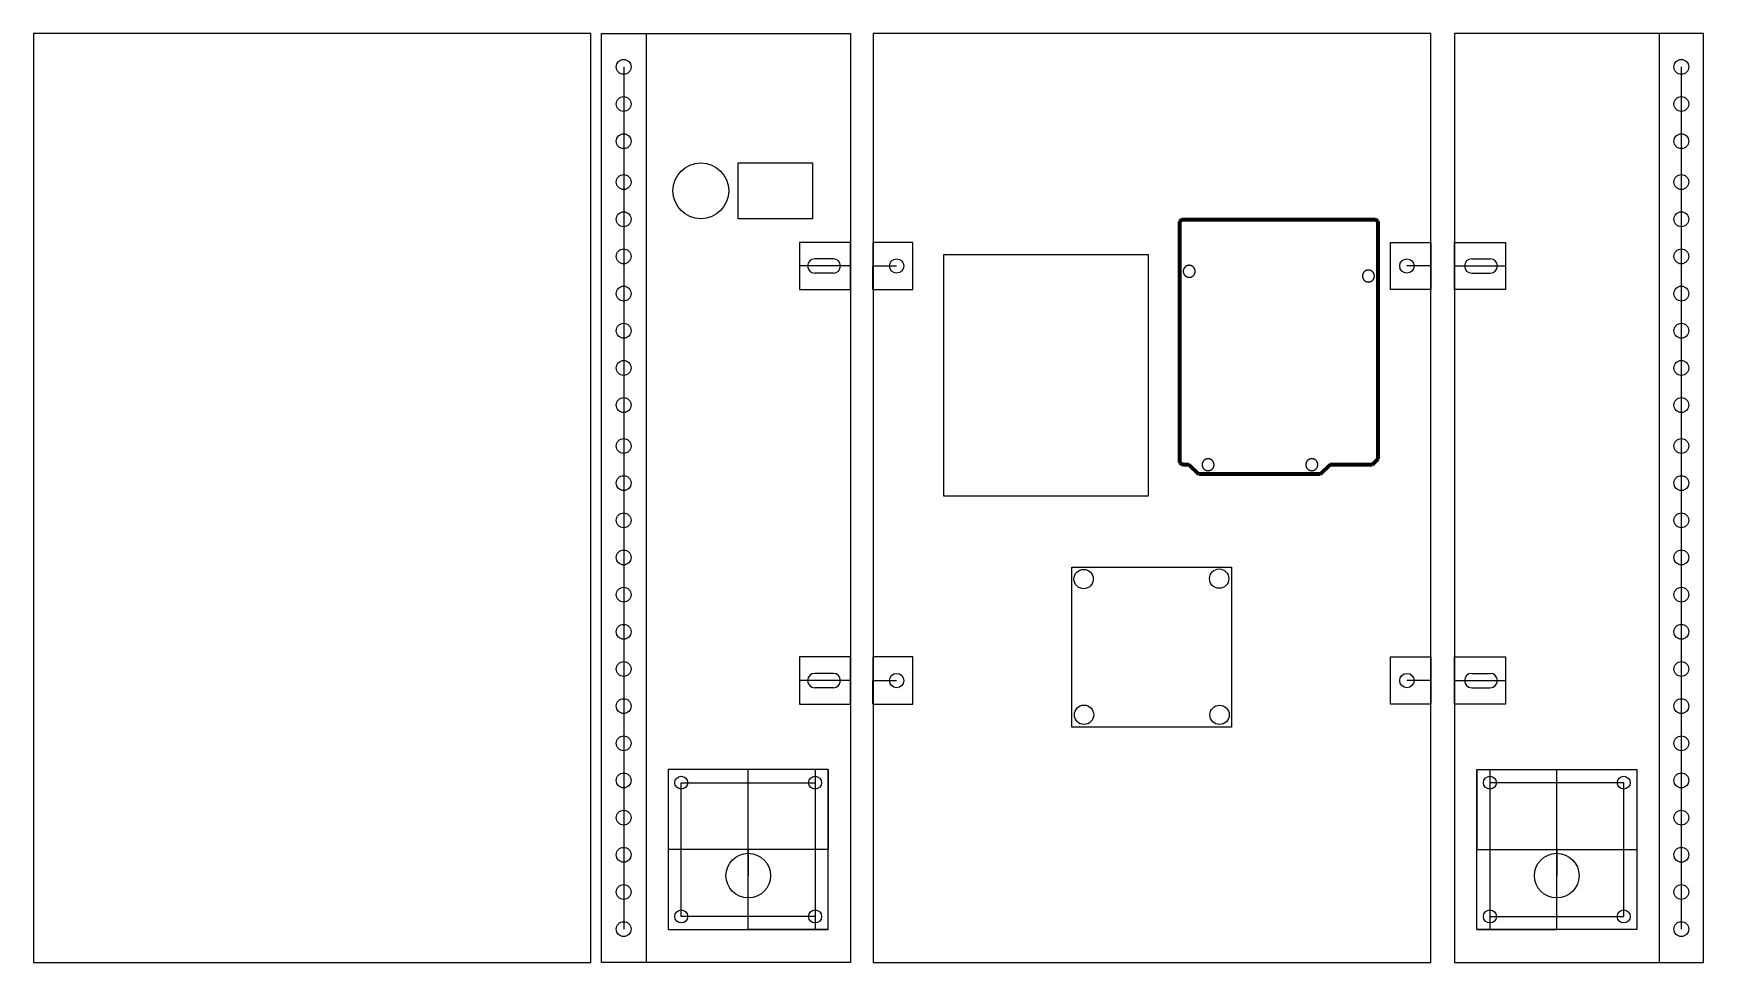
# Model space of a CAD drawing. Header units: millimetres. Extents: x 303 to 753, y 0 to 250.
import ezdxf

# ---------------------------------------------------------------- set-up
doc = ezdxf.new("R2010")
doc.units = ezdxf.units.MM
doc.layers.add('Incisione', color=5, linetype='Continuous', true_color=0x1710ff)
doc.layers.add('Taglio', color=22, linetype='Continuous', true_color=0xc0240f)

msp = doc.modelspace()

# ---------------------------------------------------------------- linework, layer by layer
at = {"color": 6}
for p, q in [((468.15, 250), (468.15, 0)), ((740.69, 250), (740.69, 0))]:
    msp.add_line(p, q, dxfattribs=at)
at = {"color": 40, "true_color": 0xf8d731}
for p, q in [((462.15, 241), (462.15, 231)), ((746.69, 241), (746.69, 231)), ((462.15, 231), (462.15, 221)), ((746.69, 231), (746.69, 221)), ((462.15, 221), (462.15, 211)), ((746.69, 221), (746.69, 211)), ((462.15, 211), (462.15, 210)), ((462.15, 210), (462.15, 200)), ((746.69, 211), (746.69, 210)), ((746.69, 210), (746.69, 200)), ((462.15, 200), (462.15, 190)), ((746.69, 200), (746.69, 190)), ((523.15, 193.77), (523.15, 187.42)), ((685.69, 193.77), (685.69, 187.42)), ((462.15, 190), (462.15, 180)), ((746.69, 190), (746.69, 180)), ((513.55, 187.42), (509.45, 187.42)), ((518.55, 187.42), (513.55, 187.42)), ((523.15, 187.42), (518.55, 187.42)), ((529.18, 181.07), (529.18, 187.42)), ((529.18, 187.42), (535.58, 187.42)), ((679.27, 187.42), (672.87, 187.42)), ((679.27, 181.07), (679.27, 187.42)), ((685.69, 187.42), (690.29, 187.42)), ((690.29, 187.42), (695.29, 187.42)), ((695.29, 187.42), (699.39, 187.42)), ((462.15, 180), (462.15, 170)), ((746.69, 180), (746.69, 170)), ((462.15, 170), (462.15, 160)), ((746.69, 170), (746.69, 160)), ((462.15, 160), (462.15, 150)), ((746.69, 160), (746.69, 150)), ((462.15, 150), (462.15, 140)), ((746.69, 150), (746.69, 140)), ((462.15, 140), (462.15, 139)), ((746.69, 140), (746.69, 139)), ((462.15, 139), (462.15, 129)), ((746.69, 139), (746.69, 129)), ((462.15, 129), (462.15, 119)), ((746.69, 129), (746.69, 119)), ((462.15, 119), (462.15, 109)), ((746.69, 119), (746.69, 109)), ((462.15, 109), (462.15, 99)), ((746.69, 109), (746.69, 99)), ((462.15, 99), (462.15, 89)), ((746.69, 99), (746.69, 89)), ((462.15, 89), (462.15, 79)), ((746.69, 89), (746.69, 79)), ((523.15, 82.23), (523.15, 75.88)), ((685.69, 82.23), (685.69, 75.88)), ((462.15, 79), (462.15, 69)), ((746.69, 79), (746.69, 69)), ((513.55, 75.88), (509.45, 75.88)), ((518.55, 75.88), (513.55, 75.88)), ((523.15, 75.88), (518.55, 75.88)), ((529.18, 69.53), (529.18, 75.88)), ((529.18, 75.88), (535.58, 75.88)), ((679.27, 75.88), (672.87, 75.88)), ((679.27, 69.53), (679.27, 75.88)), ((685.69, 75.88), (690.29, 75.88)), ((690.29, 75.88), (695.29, 75.88)), ((695.29, 75.88), (699.39, 75.88)), ((462.15, 69), (462.15, 59)), ((746.69, 69), (746.69, 59)), ((462.15, 59), (462.15, 49)), ((746.69, 59), (746.69, 49)), ((513.65, 51.91), (477.65, 51.91)), ((495.65, 8.91), (495.65, 51.91)), ((517.15, 51.91), (513.65, 51.91)), ((513.65, 51.91), (513.65, 48.41)), ((517.15, 51.91), (517.15, 30.41)), ((691.69, 51.91), (695.19, 51.91)), ((691.69, 51.91), (691.69, 30.41)), ((695.19, 51.91), (731.19, 51.91)), ((695.19, 51.91), (695.19, 48.41)), ((713.19, 8.91), (713.19, 51.91)), ((462.15, 49), (462.15, 39)), ((477.65, 12.41), (477.65, 48.41)), ((477.65, 48.41), (513.65, 48.41)), ((513.65, 48.41), (513.65, 12.41)), ((695.19, 48.41), (695.19, 12.41)), ((731.19, 48.41), (695.19, 48.41)), ((731.19, 12.41), (731.19, 48.41)), ((746.69, 49), (746.69, 39)), ((462.15, 39), (462.15, 29)), ((746.69, 39), (746.69, 29)), ((462.15, 29), (462.15, 19)), ((517.15, 30.41), (474.15, 30.41)), ((495.65, 30.41), (495.65, 23.41)), ((691.69, 30.41), (734.69, 30.41)), ((713.19, 30.41), (713.19, 23.41)), ((746.69, 29), (746.69, 19)), ((462.15, 19), (462.15, 9)), ((746.69, 19), (746.69, 9)), ((513.65, 12.41), (477.65, 12.41)), ((513.65, 12.41), (513.65, 8.91)), ((695.19, 12.41), (695.19, 8.91)), ((695.19, 12.41), (731.19, 12.41)), ((517.15, 8.91), (495.65, 8.91)), ((691.69, 8.91), (713.19, 8.91)), ((523.15, 0), (495.65, 0)), ((685.69, 0), (713.19, 0))]:
    msp.add_line(p, q, dxfattribs=at)
for p, q in [((752.69, 0), (752.69, 200)), ((752.69, 0), (752.69, 200)), ((518.55, 189.35), (513.55, 189.35)), ((690.29, 189.35), (695.29, 189.35)), ((518.55, 185.5), (513.55, 185.5)), ((690.29, 185.5), (695.29, 185.5)), ((518.55, 77.8), (513.55, 77.8)), ((690.29, 77.8), (695.29, 77.8)), ((518.55, 73.95), (513.55, 73.95)), ((690.29, 73.95), (695.29, 73.95)), ((468.15, 0), (456.15, 0)), ((740.69, 0), (752.69, 0))]:
    msp.add_line(p, q)
for points in [[(303.33, 0), (453.33, 0), (453.33, 250), (303.33, 250)], [(523.15, 0), (456.15, 0), (456.15, 250), (523.15, 250)], [(529.27, 0), (679.27, 0), (679.27, 250), (529.27, 250)], [(685.69, 0), (752.69, 0), (752.69, 250), (685.69, 250)]]:
    msp.add_lwpolyline(points, close=True)
at = {"color": 6}
for points in [[(492.91, 215.15), (512.91, 215.15), (512.91, 200.15), (492.91, 200.15)], [(603.24, 190.52), (603.24, 125.52), (548.24, 125.52), (548.24, 190.52)], [(582.68, 106.35), (625.68, 106.35), (625.68, 63.35), (582.68, 63.35)], [(517.15, 51.91), (474.15, 51.91), (474.15, 8.91), (517.15, 8.91)], [(691.69, 51.91), (734.69, 51.91), (734.69, 8.91), (691.69, 8.91)]]:
    msp.add_lwpolyline(points, close=True, dxfattribs=at)
at = {"color": 40, "true_color": 0xf8d731}
for points in [[(523.15, 193.77), (509.45, 193.77), (509.45, 181.07), (523.15, 181.07)], [(529.18, 181.07), (539.98, 181.07), (539.98, 193.77), (529.18, 193.77)], [(679.27, 181.07), (668.47, 181.07), (668.47, 193.77), (679.27, 193.77)], [(685.69, 193.77), (699.39, 193.77), (699.39, 181.07), (685.69, 181.07)], [(523.15, 82.23), (509.45, 82.23), (509.45, 69.53), (523.15, 69.53)], [(529.18, 69.53), (539.98, 69.53), (539.98, 82.23), (529.18, 82.23)], [(679.27, 69.53), (668.47, 69.53), (668.47, 82.23), (679.27, 82.23)], [(685.69, 82.23), (699.39, 82.23), (699.39, 69.53), (685.69, 69.53)]]:
    msp.add_lwpolyline(points, close=True, dxfattribs=at)
for centre, radius in [((462.15, 241), 2), ((746.69, 241), 2), ((462.15, 231), 2), ((746.69, 231), 2), ((462.15, 221), 2), ((746.69, 221), 2), ((462.15, 210), 2), ((482.9, 207.65), 7.5), ((746.69, 210), 2), ((462.15, 200), 2), ((746.69, 200), 2), ((462.15, 190), 2), ((535.58, 187.42), 1.93), ((672.87, 187.42), 1.93), ((746.69, 190), 2), ((462.15, 180), 2), ((746.69, 180), 2), ((462.15, 170), 2), ((746.69, 170), 2), ((462.15, 160), 2), ((746.69, 160), 2), ((462.15, 150), 2), ((746.69, 150), 2), ((462.15, 139), 2), ((746.69, 139), 2), ((462.15, 129), 2), ((746.69, 129), 2), ((462.15, 119), 2), ((746.69, 119), 2), ((462.15, 109), 2), ((746.69, 109), 2), ((585.89, 103.2), 2.6), ((622.35, 103.3), 2.6), ((462.15, 99), 2), ((746.69, 99), 2), ((462.15, 89), 2), ((746.69, 89), 2), ((462.15, 79), 2), ((746.69, 79), 2), ((535.58, 75.88), 1.93), ((672.87, 75.88), 1.93), ((462.15, 69), 2), ((586, 66.67), 2.6), ((622.46, 66.66), 2.6), ((746.69, 69), 2), ((462.15, 59), 2), ((746.69, 59), 2), ((462.15, 49), 2), ((477.65, 48.41), 1.75), ((513.65, 48.41), 1.75), ((695.19, 48.41), 1.75), ((731.19, 48.41), 1.75), ((746.69, 49), 2), ((462.15, 39), 2), ((746.69, 39), 2), ((462.15, 29), 2), ((495.65, 23.41), 6), ((713.19, 23.41), 6), ((746.69, 29), 2), ((462.15, 19), 2), ((746.69, 19), 2), ((477.65, 12.41), 1.75), ((513.65, 12.41), 1.75), ((695.19, 12.41), 1.75), ((731.19, 12.41), 1.75), ((462.15, 9), 2), ((746.69, 9), 2)]:
    msp.add_circle(centre, radius)
for centre, start, end in [((513.55, 187.42), 90, 270), ((518.55, 187.42), 270, 90), ((690.29, 187.42), 90, 270), ((695.29, 187.42), 270, 90), ((513.55, 75.88), 90, 270), ((518.55, 75.88), 270, 90), ((690.29, 75.88), 90, 270), ((695.29, 75.88), 270, 90)]:
    msp.add_arc(centre, 1.93, start, end)
at = {"layer": 'Incisione', "color": 6, "lineweight": 211}
for points in [[(611.76, 198.96), (611.8, 199.22)], [(611.76, 134.96), (611.76, 198.96)], [(611.8, 199.22), (611.88, 199.45)], [(611.88, 199.45), (612.05, 199.66)], [(612.05, 199.66), (612.26, 199.83)], [(612.26, 199.83), (612.5, 199.91)], [(612.5, 199.91), (612.75, 199.96)], [(612.75, 199.96), (664.04, 199.96)], [(664.04, 199.96), (664.32, 199.91)], [(664.32, 199.91), (664.55, 199.83)], [(664.55, 199.83), (664.76, 199.66)], [(664.76, 199.66), (664.91, 199.45)], [(664.91, 199.45), (665.01, 199.22)], [(665.01, 199.22), (665.06, 198.96)], [(665.06, 198.96), (665.06, 135.48)], [(611.8, 134.7), (611.76, 134.96)], [(665.06, 135.48), (663.53, 133.96)], [(611.88, 134.47), (611.8, 134.7)], [(612.05, 134.26), (611.88, 134.47)], [(612.26, 134.09), (612.05, 134.26)], [(612.5, 134), (612.26, 134.09)], [(612.75, 133.96), (612.5, 134)], [(614.3, 133.96), (612.75, 133.96)], [(616.84, 131.42), (614.3, 133.96)], [(649.57, 131.42), (616.84, 131.42)], [(652.11, 133.96), (649.57, 131.42)], [(663.53, 133.96), (652.11, 133.96)]]:
    msp.add_lwpolyline(points, dxfattribs=at)
at = {"layer": 'Taglio', "color": 7, "true_color": 0xffffff}
for points in [[(614.3, 184.38), (614.35, 184.38), (614.41, 184.39), (614.46, 184.39), (614.52, 184.4), (614.57, 184.41), (614.63, 184.42), (614.68, 184.43), (614.74, 184.44), (614.79, 184.46), (614.84, 184.48), (614.89, 184.5), (614.95, 184.52), (615, 184.54), (615.05, 184.57), (615.09, 184.6), (615.14, 184.62), (615.19, 184.65), (615.24, 184.69), (615.28, 184.72), (615.32, 184.75), (615.37, 184.79), (615.41, 184.83), (615.45, 184.87), (615.48, 184.91), (615.52, 184.95), (615.56, 184.99), (615.59, 185.04), (615.62, 185.08), (615.65, 185.13), (615.68, 185.18), (615.71, 185.23), (615.74, 185.27), (615.76, 185.33), (615.78, 185.38), (615.8, 185.43), (615.82, 185.48), (615.84, 185.53), (615.85, 185.59), (615.87, 185.64), (615.88, 185.7), (615.89, 185.75), (615.89, 185.81), (615.9, 185.86), (615.9, 185.92), (615.9, 185.97), (615.9, 186.03), (615.9, 186.08), (615.9, 186.14), (615.89, 186.2), (615.88, 186.25), (615.87, 186.31), (615.86, 186.36), (615.85, 186.41), (615.83, 186.47), (615.81, 186.52), (615.8, 186.57), (615.77, 186.62), (615.75, 186.68), (615.73, 186.73), (615.7, 186.77), (615.67, 186.82), (615.64, 186.87), (615.61, 186.92), (615.58, 186.96), (615.54, 187), (615.51, 187.05), (615.47, 187.09), (615.43, 187.13), (615.39, 187.17), (615.35, 187.2), (615.31, 187.24), (615.27, 187.27), (615.22, 187.31), (615.17, 187.34), (615.13, 187.37), (615.08, 187.4), (615.03, 187.42), (614.98, 187.45), (614.93, 187.47), (614.88, 187.49), (614.82, 187.51), (614.77, 187.53), (614.72, 187.54), (614.66, 187.56), (614.61, 187.57), (614.55, 187.58), (614.5, 187.59), (614.44, 187.59), (614.39, 187.6), (614.33, 187.6), (614.28, 187.6), (614.22, 187.6), (614.17, 187.59), (614.11, 187.59), (614.06, 187.58), (614, 187.57), (613.95, 187.56), (613.89, 187.55), (613.84, 187.53), (613.78, 187.52), (613.73, 187.5), (613.68, 187.48), (613.63, 187.46), (613.58, 187.43), (613.53, 187.41), (613.48, 187.38), (613.43, 187.35), (613.39, 187.32), (613.34, 187.29), (613.3, 187.25), (613.25, 187.22), (613.21, 187.18), (613.17, 187.14), (613.13, 187.1), (613.1, 187.06), (613.06, 187.02), (613.02, 186.98), (612.99, 186.93), (612.96, 186.89), (612.93, 186.84), (612.9, 186.79), (612.87, 186.74), (612.85, 186.69), (612.82, 186.64), (612.8, 186.59), (612.78, 186.54), (612.77, 186.49), (612.75, 186.43), (612.73, 186.38), (612.72, 186.32), (612.71, 186.27), (612.7, 186.21), (612.7, 186.16), (612.69, 186.1), (612.69, 186.05), (612.69, 185.99)], [(612.69, 185.99), (612.69, 185.94), (612.69, 185.88), (612.7, 185.82), (612.7, 185.77), (612.71, 185.71), (612.72, 185.66), (612.74, 185.6), (612.75, 185.55), (612.77, 185.49), (612.78, 185.44), (612.8, 185.39), (612.83, 185.34), (612.85, 185.29), (612.88, 185.24), (612.9, 185.19), (612.93, 185.14), (612.96, 185.09), (612.99, 185.05), (613.03, 185), (613.06, 184.96), (613.1, 184.92), (613.14, 184.87), (613.18, 184.83), (613.22, 184.8), (613.26, 184.76), (613.31, 184.72), (613.35, 184.69), (613.4, 184.66), (613.44, 184.63), (613.49, 184.6), (613.54, 184.57), (613.59, 184.55), (613.64, 184.52), (613.69, 184.5), (613.75, 184.48), (613.8, 184.46), (613.85, 184.45), (613.91, 184.43), (613.96, 184.42), (614.02, 184.41), (614.07, 184.4), (614.13, 184.39), (614.18, 184.39), (614.24, 184.38), (614.3, 184.38)], [(660.91, 184.72), (660.91, 184.67), (660.91, 184.61), (660.92, 184.55), (660.93, 184.5), (660.93, 184.44), (660.94, 184.39), (660.96, 184.33), (660.97, 184.28), (660.99, 184.23), (661.01, 184.17), (661.03, 184.12), (661.05, 184.07), (661.07, 184.02), (661.1, 183.97), (661.13, 183.92), (661.15, 183.87), (661.18, 183.82), (661.22, 183.78), (661.25, 183.73), (661.29, 183.69), (661.32, 183.65), (661.36, 183.61), (661.4, 183.57), (661.44, 183.53), (661.48, 183.49), (661.53, 183.45), (661.57, 183.42), (661.62, 183.39), (661.67, 183.36), (661.71, 183.33), (661.76, 183.3), (661.81, 183.28), (661.86, 183.25), (661.92, 183.23), (661.97, 183.21), (662.02, 183.19), (662.07, 183.18), (662.13, 183.16), (662.18, 183.15), (662.24, 183.14), (662.29, 183.13), (662.35, 183.12), (662.41, 183.12), (662.46, 183.11), (662.52, 183.11), (662.57, 183.11), (662.63, 183.12), (662.68, 183.12), (662.74, 183.13), (662.79, 183.14), (662.85, 183.15), (662.9, 183.16), (662.96, 183.18), (663.01, 183.19), (663.06, 183.21), (663.12, 183.23), (663.17, 183.25), (663.22, 183.27), (663.27, 183.3), (663.32, 183.33), (663.36, 183.35), (663.41, 183.39), (663.46, 183.42), (663.5, 183.45), (663.55, 183.48), (663.59, 183.52), (663.63, 183.56), (663.67, 183.6), (663.71, 183.64), (663.74, 183.68), (663.78, 183.72), (663.81, 183.77), (663.84, 183.81), (663.88, 183.86), (663.9, 183.91), (663.93, 183.96), (663.96, 184.01), (663.98, 184.06), (664, 184.11), (664.02, 184.16), (664.04, 184.21), (664.06, 184.26), (664.07, 184.32), (664.09, 184.37), (664.1, 184.43), (664.11, 184.48), (664.12, 184.54), (664.12, 184.59), (664.12, 184.65), (664.13, 184.7), (664.13, 184.76), (664.12, 184.81), (664.12, 184.87), (664.11, 184.93), (664.1, 184.98), (664.09, 185.04), (664.08, 185.09), (664.07, 185.14), (664.05, 185.2), (664.04, 185.25), (664.02, 185.3), (664, 185.35), (663.97, 185.41), (663.95, 185.46), (663.92, 185.5), (663.89, 185.55), (663.87, 185.6), (663.83, 185.65), (663.8, 185.69), (663.77, 185.74), (663.73, 185.78), (663.69, 185.82), (663.65, 185.86), (663.61, 185.9), (663.57, 185.94), (663.53, 185.97), (663.49, 186.01), (663.44, 186.04), (663.4, 186.07), (663.35, 186.1), (663.3, 186.13), (663.25, 186.15), (663.2, 186.18), (663.15, 186.2), (663.1, 186.22), (663.05, 186.24), (662.99, 186.26), (662.94, 186.27), (662.89, 186.29), (662.83, 186.3), (662.78, 186.31), (662.72, 186.32), (662.67, 186.32), (662.61, 186.33), (662.55, 186.33), (662.5, 186.33), (662.44, 186.33), (662.39, 186.32), (662.33, 186.32), (662.28, 186.31), (662.22, 186.3), (662.17, 186.29), (662.11, 186.28), (662.06, 186.26), (662.01, 186.25), (661.95, 186.23), (661.9, 186.21), (661.85, 186.19), (661.8, 186.16), (661.75, 186.14), (661.7, 186.11), (661.66, 186.08), (661.61, 186.05), (661.56, 186.02), (661.52, 185.98), (661.48, 185.95), (661.43, 185.91), (661.39, 185.87), (661.35, 185.83), (661.32, 185.79), (661.28, 185.75), (661.25, 185.71), (661.21, 185.66), (661.18, 185.62), (661.15, 185.57), (661.12, 185.52), (661.1, 185.47), (661.07, 185.42), (661.05, 185.37), (661.03, 185.32), (661.01, 185.27), (660.99, 185.22), (660.97, 185.16), (660.96, 185.11), (660.94, 185.05), (660.93, 185), (660.93, 184.94), (660.92, 184.89), (660.91, 184.83), (660.91, 184.78), (660.91, 184.72)], [(619.37, 132.35), (619.43, 132.35), (619.49, 132.36), (619.54, 132.36), (619.6, 132.37), (619.65, 132.38), (619.71, 132.39), (619.76, 132.4), (619.81, 132.41), (619.87, 132.43), (619.92, 132.45), (619.97, 132.47), (620.02, 132.49), (620.07, 132.51), (620.12, 132.54), (620.17, 132.57), (620.22, 132.59), (620.27, 132.62), (620.31, 132.66), (620.36, 132.69), (620.4, 132.72), (620.44, 132.76), (620.48, 132.8), (620.52, 132.84), (620.56, 132.88), (620.6, 132.92), (620.63, 132.96), (620.67, 133.01), (620.7, 133.05), (620.73, 133.1), (620.76, 133.15), (620.79, 133.2), (620.81, 133.24), (620.84, 133.29), (620.86, 133.35), (620.88, 133.4), (620.9, 133.45), (620.92, 133.5), (620.93, 133.56), (620.94, 133.61), (620.95, 133.67), (620.96, 133.72), (620.97, 133.78), (620.98, 133.83), (620.98, 133.89), (620.98, 133.94), (620.98, 134), (620.98, 134.05), (620.98, 134.11), (620.97, 134.16), (620.96, 134.22), (620.95, 134.27), (620.94, 134.33), (620.93, 134.38), (620.91, 134.44), (620.89, 134.49), (620.87, 134.54), (620.85, 134.59), (620.83, 134.64), (620.81, 134.69), (620.78, 134.74), (620.75, 134.79), (620.72, 134.84), (620.69, 134.89), (620.66, 134.93), (620.62, 134.97), (620.59, 135.02), (620.55, 135.06), (620.51, 135.1), (620.47, 135.14), (620.43, 135.17), (620.39, 135.21), (620.34, 135.24), (620.3, 135.28), (620.25, 135.31), (620.2, 135.34), (620.16, 135.37), (620.11, 135.39), (620.06, 135.42), (620.01, 135.44), (619.96, 135.46), (619.9, 135.48), (619.85, 135.5), (619.8, 135.51), (619.74, 135.53), (619.69, 135.54), (619.63, 135.55), (619.58, 135.56), (619.52, 135.56), (619.47, 135.57), (619.41, 135.57), (619.36, 135.57), (619.3, 135.57), (619.24, 135.56), (619.19, 135.56), (619.13, 135.55), (619.08, 135.54), (619.02, 135.53), (618.97, 135.52), (618.92, 135.5), (618.86, 135.49), (618.81, 135.47), (618.76, 135.45), (618.71, 135.42), (618.66, 135.4), (618.61, 135.38), (618.56, 135.35), (618.51, 135.32), (618.47, 135.29), (618.42, 135.26), (618.38, 135.22), (618.33, 135.19), (618.29, 135.15), (618.25, 135.11), (618.21, 135.07), (618.17, 135.03), (618.14, 134.99), (618.1, 134.95), (618.07, 134.9), (618.04, 134.85), (618.01, 134.81), (617.98, 134.76), (617.95, 134.71), (617.93, 134.66), (617.9, 134.61), (617.88, 134.56), (617.86, 134.51), (617.84, 134.45), (617.83, 134.4), (617.81, 134.35), (617.8, 134.29), (617.79, 134.24), (617.78, 134.18), (617.77, 134.13), (617.77, 134.07), (617.77, 134.02), (617.77, 133.96)], [(647.28, 132.35), (647.34, 132.35), (647.39, 132.36), (647.45, 132.36), (647.51, 132.37), (647.56, 132.38), (647.62, 132.39), (647.67, 132.4), (647.72, 132.41), (647.78, 132.43), (647.83, 132.45), (647.88, 132.47), (647.93, 132.49), (647.98, 132.51), (648.03, 132.54), (648.08, 132.57), (648.13, 132.59), (648.18, 132.62), (648.22, 132.66), (648.27, 132.69), (648.31, 132.72), (648.35, 132.76), (648.39, 132.8), (648.43, 132.84), (648.47, 132.88), (648.51, 132.92), (648.54, 132.96), (648.58, 133.01), (648.61, 133.05), (648.64, 133.1), (648.67, 133.15), (648.7, 133.2), (648.72, 133.24), (648.75, 133.29), (648.77, 133.35), (648.79, 133.4), (648.81, 133.45), (648.82, 133.5), (648.84, 133.56), (648.85, 133.61), (648.86, 133.67), (648.87, 133.72), (648.88, 133.78), (648.89, 133.83), (648.89, 133.89), (648.89, 133.94), (648.89, 134), (648.89, 134.05), (648.88, 134.11), (648.88, 134.16), (648.87, 134.22), (648.86, 134.27), (648.85, 134.33), (648.83, 134.38), (648.82, 134.44), (648.8, 134.49), (648.78, 134.54), (648.76, 134.59), (648.74, 134.64), (648.71, 134.69), (648.69, 134.74), (648.66, 134.79), (648.63, 134.84), (648.6, 134.89), (648.57, 134.93), (648.53, 134.97), (648.5, 135.02), (648.46, 135.06), (648.42, 135.1), (648.38, 135.14), (648.34, 135.17), (648.3, 135.21), (648.25, 135.24), (648.21, 135.28), (648.16, 135.31), (648.11, 135.34), (648.07, 135.37), (648.02, 135.39), (647.97, 135.42), (647.92, 135.44), (647.86, 135.46), (647.81, 135.48), (647.76, 135.5), (647.71, 135.51), (647.65, 135.53), (647.6, 135.54), (647.54, 135.55), (647.49, 135.56), (647.43, 135.56), (647.38, 135.57), (647.32, 135.57), (647.26, 135.57), (647.21, 135.57), (647.15, 135.56), (647.1, 135.56), (647.04, 135.55), (646.99, 135.54), (646.93, 135.53), (646.88, 135.52), (646.83, 135.5), (646.77, 135.49), (646.72, 135.47), (646.67, 135.45), (646.62, 135.42), (646.57, 135.4), (646.52, 135.38), (646.47, 135.35), (646.42, 135.32), (646.37, 135.29), (646.33, 135.26), (646.28, 135.22), (646.24, 135.19), (646.2, 135.15), (646.16, 135.11), (646.12, 135.07), (646.08, 135.03), (646.05, 134.99), (646.01, 134.95), (645.98, 134.9), (645.95, 134.85), (645.92, 134.81), (645.89, 134.76), (645.86, 134.71), (645.84, 134.66), (645.81, 134.61), (645.79, 134.56), (645.77, 134.51), (645.75, 134.45), (645.74, 134.4), (645.72, 134.35), (645.71, 134.29), (645.7, 134.24), (645.69, 134.18), (645.68, 134.13), (645.68, 134.07), (645.68, 134.02), (645.68, 133.96)], [(617.77, 133.96), (617.77, 133.91), (617.77, 133.85), (617.77, 133.79), (617.78, 133.74), (617.79, 133.68), (617.8, 133.63), (617.81, 133.57), (617.83, 133.52), (617.84, 133.46), (617.86, 133.41), (617.88, 133.36), (617.91, 133.31), (617.93, 133.26), (617.95, 133.21), (617.98, 133.16), (618.01, 133.11), (618.04, 133.06), (618.07, 133.02), (618.11, 132.97), (618.14, 132.93), (618.18, 132.89), (618.22, 132.84), (618.26, 132.8), (618.3, 132.77), (618.34, 132.73), (618.38, 132.69), (618.43, 132.66), (618.47, 132.63), (618.52, 132.6), (618.57, 132.57), (618.62, 132.54), (618.67, 132.52), (618.72, 132.49), (618.77, 132.47), (618.82, 132.45), (618.88, 132.43), (618.93, 132.42), (618.99, 132.4), (619.04, 132.39), (619.09, 132.38), (619.15, 132.37), (619.21, 132.36), (619.26, 132.36), (619.32, 132.35), (619.37, 132.35)], [(645.68, 133.96), (645.68, 133.91), (645.68, 133.85), (645.68, 133.79), (645.69, 133.74), (645.7, 133.68), (645.71, 133.63), (645.72, 133.57), (645.74, 133.52), (645.75, 133.46), (645.77, 133.41), (645.79, 133.36), (645.81, 133.31), (645.84, 133.26), (645.86, 133.21), (645.89, 133.16), (645.92, 133.11), (645.95, 133.06), (645.98, 133.02), (646.02, 132.97), (646.05, 132.93), (646.09, 132.89), (646.13, 132.84), (646.17, 132.8), (646.21, 132.77), (646.25, 132.73), (646.29, 132.69), (646.34, 132.66), (646.38, 132.63), (646.43, 132.6), (646.48, 132.57), (646.53, 132.54), (646.58, 132.52), (646.63, 132.49), (646.68, 132.47), (646.73, 132.45), (646.79, 132.43), (646.84, 132.42), (646.89, 132.4), (646.95, 132.39), (647, 132.38), (647.06, 132.37), (647.12, 132.36), (647.17, 132.36), (647.23, 132.35), (647.28, 132.35)]]:
    msp.add_lwpolyline(points, dxfattribs=at)

doc.saveas('drawing.dxf')
